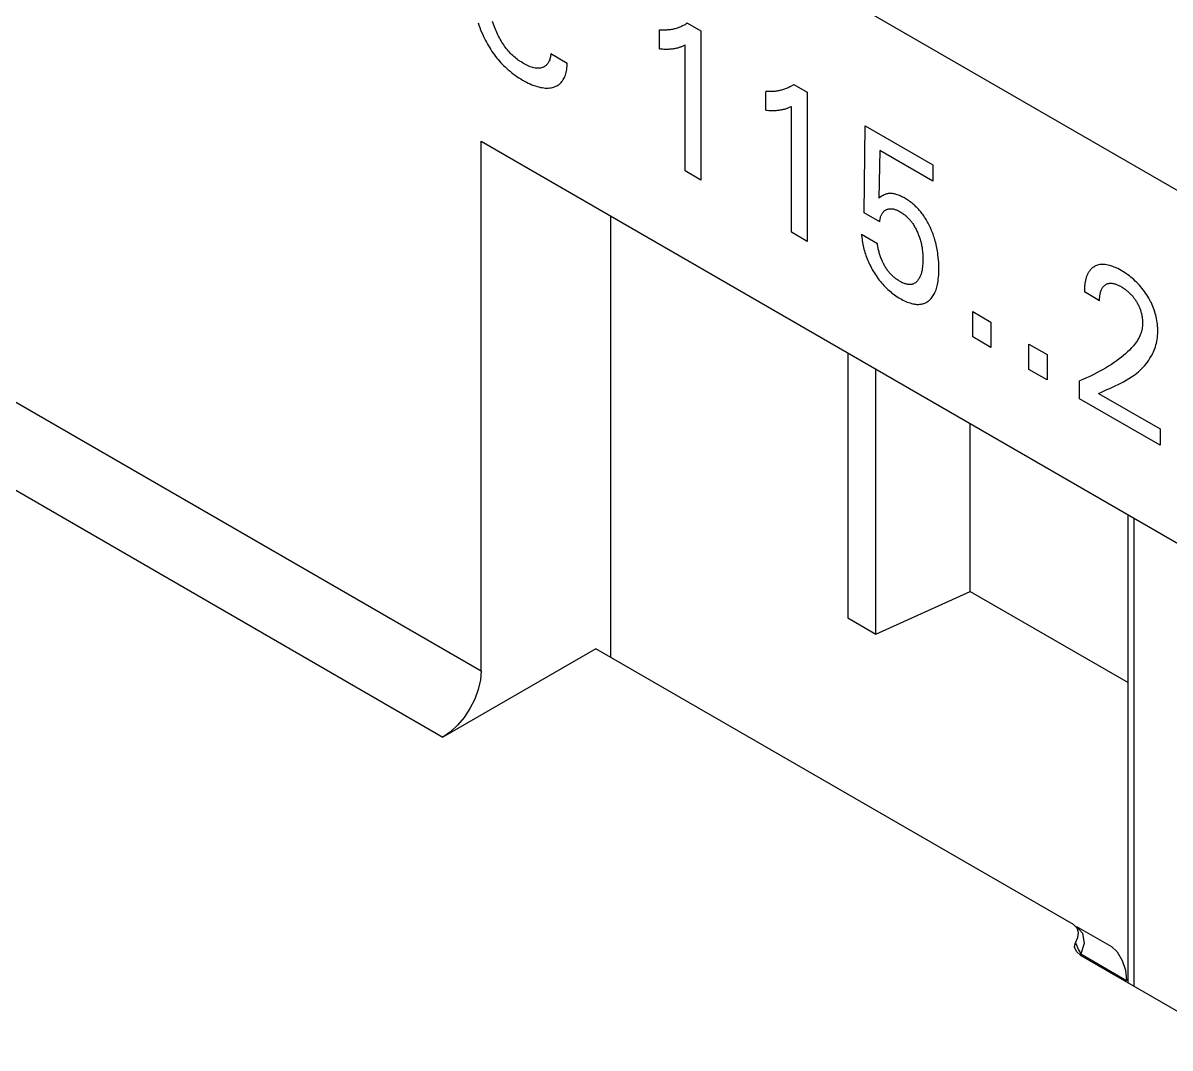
# Model space of a CAD drawing. Extents: x 0 to 420, y 0 to 297.
# Drawn here: x 172.03 to 182.65, y 185.63 to 195.12 of the extents above; entities that cross this region are included whole.
import ezdxf

# ---------------------------------------------------------------- set-up
doc = ezdxf.new("R2010")
doc.units = 0
doc.header["$LTSCALE"] = 23.1
doc.layers.add('40000_ISO', color=7, linetype='CONTINUOUS')

msp = doc.modelspace()

# ---------------------------------------------------------------- linework, layer by layer
at = {"layer": '40000_ISO', "color": 7, "linetype": 'CONTINUOUS'}
for p, q in [((195.191, 186.366), (171.502, 200.042)), ((176.247, 195.118), (176.255, 195.096)), ((176.255, 195.096), (176.263, 195.074)), ((176.263, 195.074), (176.271, 195.052)), ((176.271, 195.052), (176.28, 195.03)), ((176.388, 195.113), (176.382, 195.129)), ((176.394, 195.096), (176.388, 195.113)), ((176.4, 195.079), (176.394, 195.096)), ((176.405, 195.065), (176.4, 195.079)), ((176.411, 195.05), (176.405, 195.065)), ((176.417, 195.036), (176.411, 195.05)), ((176.424, 195.021), (176.417, 195.036)), ((177.926, 194.877), (177.926, 195.051)), ((177.936, 195.05), (177.926, 195.051)), ((177.946, 195.049), (177.936, 195.05)), ((177.955, 195.049), (177.946, 195.049)), ((177.965, 195.049), (177.955, 195.049)), ((177.974, 195.049), (177.965, 195.049)), ((177.983, 195.049), (177.974, 195.049)), ((177.993, 195.05), (177.983, 195.049)), ((178.002, 195.051), (177.993, 195.05)), ((178.011, 195.052), (178.002, 195.051)), ((178.02, 195.053), (178.011, 195.052)), ((178.029, 195.054), (178.02, 195.053)), ((178.038, 195.055), (178.029, 195.054)), ((178.047, 195.057), (178.038, 195.055)), ((178.055, 195.059), (178.047, 195.057)), ((178.064, 195.061), (178.055, 195.059)), ((178.073, 195.063), (178.064, 195.061)), ((178.081, 195.066), (178.073, 195.063)), ((178.09, 195.068), (178.081, 195.066)), ((178.098, 195.071), (178.09, 195.068)), ((178.106, 195.074), (178.098, 195.071)), ((178.115, 195.077), (178.106, 195.074)), ((178.123, 195.081), (178.115, 195.077)), ((178.131, 195.084), (178.123, 195.081)), ((178.139, 195.088), (178.131, 195.084)), ((178.147, 195.092), (178.139, 195.088)), ((178.155, 195.096), (178.147, 195.092)), ((178.163, 195.1), (178.155, 195.096)), ((178.17, 195.105), (178.163, 195.1)), ((178.178, 195.11), (178.17, 195.105)), ((178.186, 195.114), (178.178, 195.11)), ((178.186, 195.114), (178.308, 195.044)), ((178.308, 195.044), (178.308, 193.663)), ((176.28, 195.03), (176.29, 195.008)), ((176.29, 195.008), (176.298, 194.99)), ((176.298, 194.99), (176.307, 194.972)), ((176.307, 194.972), (176.316, 194.955)), ((176.316, 194.955), (176.325, 194.937)), ((176.325, 194.937), (176.335, 194.92)), ((176.43, 195.007), (176.424, 195.021)), ((176.437, 194.993), (176.43, 195.007)), ((176.445, 194.979), (176.437, 194.993)), ((176.452, 194.965), (176.445, 194.979)), ((176.46, 194.951), (176.452, 194.965)), ((176.468, 194.938), (176.46, 194.951)), ((176.476, 194.925), (176.468, 194.938)), ((176.485, 194.913), (176.476, 194.925)), ((176.335, 194.92), (176.344, 194.903)), ((176.344, 194.903), (176.355, 194.886)), ((176.355, 194.886), (176.365, 194.869)), ((176.365, 194.869), (176.376, 194.853)), ((176.376, 194.853), (176.387, 194.837)), ((176.387, 194.837), (176.398, 194.821)), ((176.398, 194.821), (176.41, 194.806)), ((176.493, 194.901), (176.485, 194.913)), ((176.502, 194.889), (176.493, 194.901)), ((176.511, 194.878), (176.502, 194.889)), ((176.52, 194.867), (176.511, 194.878)), ((176.529, 194.856), (176.52, 194.867)), ((176.538, 194.845), (176.529, 194.856)), ((176.548, 194.835), (176.538, 194.845)), ((176.558, 194.825), (176.548, 194.835)), ((176.569, 194.815), (176.558, 194.825)), ((176.92, 194.822), (176.919, 194.812)), ((176.921, 194.832), (176.92, 194.822)), ((176.921, 194.832), (177.073, 194.744)), ((177.926, 194.877), (177.94, 194.877)), ((177.94, 194.877), (177.953, 194.876)), ((177.953, 194.876), (177.966, 194.875)), ((177.966, 194.875), (177.98, 194.875)), ((177.98, 194.875), (177.993, 194.875)), ((177.993, 194.875), (178.003, 194.875)), ((178.003, 194.875), (178.012, 194.875)), ((178.012, 194.875), (178.022, 194.876)), ((178.022, 194.876), (178.031, 194.876)), ((178.031, 194.876), (178.041, 194.877)), ((178.041, 194.877), (178.05, 194.878)), ((178.05, 194.878), (178.058, 194.879)), ((178.058, 194.879), (178.066, 194.881)), ((178.066, 194.881), (178.074, 194.882)), ((178.074, 194.882), (178.082, 194.884)), ((178.082, 194.884), (178.09, 194.885)), ((178.09, 194.885), (178.098, 194.887)), ((178.098, 194.887), (178.105, 194.889)), ((178.105, 194.889), (178.112, 194.892)), ((178.112, 194.892), (178.118, 194.894)), ((178.118, 194.894), (178.126, 194.896)), ((178.126, 194.896), (178.133, 194.899)), ((178.133, 194.899), (178.14, 194.902)), ((178.14, 194.902), (178.152, 194.907)), ((178.152, 194.907), (178.163, 194.913)), ((178.163, 193.747), (178.163, 194.913)), ((176.41, 194.806), (176.422, 194.791)), ((176.422, 194.791), (176.434, 194.777)), ((176.434, 194.777), (176.446, 194.762)), ((176.446, 194.762), (176.459, 194.748)), ((176.459, 194.748), (176.471, 194.735)), ((176.471, 194.735), (176.484, 194.722)), ((176.484, 194.722), (176.497, 194.709)), ((176.579, 194.805), (176.569, 194.815)), ((176.59, 194.796), (176.579, 194.805)), ((176.601, 194.787), (176.59, 194.796)), ((176.612, 194.778), (176.601, 194.787)), ((176.623, 194.77), (176.612, 194.778)), ((176.634, 194.762), (176.623, 194.77)), ((176.646, 194.755), (176.634, 194.762)), ((176.657, 194.748), (176.646, 194.755)), ((176.668, 194.741), (176.657, 194.748)), ((176.681, 194.734), (176.668, 194.741)), ((176.693, 194.728), (176.681, 194.734)), ((176.706, 194.722), (176.693, 194.728)), ((176.718, 194.716), (176.706, 194.722)), ((176.73, 194.711), (176.718, 194.716)), ((176.866, 194.715), (176.86, 194.711)), ((176.872, 194.719), (176.866, 194.715)), ((176.877, 194.723), (176.872, 194.719)), ((176.882, 194.728), (176.877, 194.723)), ((176.887, 194.734), (176.882, 194.728)), ((176.892, 194.74), (176.887, 194.734)), ((176.896, 194.746), (176.892, 194.74)), ((176.9, 194.753), (176.896, 194.746)), ((176.903, 194.76), (176.9, 194.753)), ((176.906, 194.767), (176.903, 194.76)), ((176.91, 194.776), (176.906, 194.767)), ((176.912, 194.784), (176.91, 194.776)), ((176.915, 194.793), (176.912, 194.784)), ((176.917, 194.803), (176.915, 194.793)), ((176.919, 194.812), (176.917, 194.803)), ((177.07, 194.7), (177.072, 194.715)), ((177.072, 194.715), (177.073, 194.729)), ((177.073, 194.729), (177.073, 194.744)), ((176.497, 194.709), (176.51, 194.697)), ((176.51, 194.697), (176.526, 194.682)), ((176.526, 194.682), (176.543, 194.669)), ((176.543, 194.669), (176.559, 194.655)), ((176.559, 194.655), (176.576, 194.643)), ((176.576, 194.643), (176.593, 194.631)), ((176.593, 194.631), (176.609, 194.619)), ((176.609, 194.619), (176.626, 194.608)), ((176.626, 194.608), (176.643, 194.598)), ((176.742, 194.707), (176.73, 194.711)), ((176.753, 194.704), (176.742, 194.707)), ((176.764, 194.701), (176.753, 194.704)), ((176.775, 194.699), (176.764, 194.701)), ((176.786, 194.698), (176.775, 194.699)), ((176.794, 194.697), (176.786, 194.698)), ((176.802, 194.697), (176.794, 194.697)), ((176.81, 194.697), (176.802, 194.697)), ((176.818, 194.698), (176.81, 194.697)), ((176.826, 194.699), (176.818, 194.698)), ((176.834, 194.701), (176.826, 194.699)), ((176.841, 194.703), (176.834, 194.701)), ((176.847, 194.705), (176.841, 194.703)), ((176.854, 194.708), (176.847, 194.705)), ((176.86, 194.711), (176.854, 194.708)), ((177.042, 194.601), (177.047, 194.611)), ((177.047, 194.611), (177.051, 194.622)), ((177.051, 194.622), (177.056, 194.633)), ((177.056, 194.633), (177.06, 194.646)), ((177.06, 194.646), (177.063, 194.659)), ((177.063, 194.659), (177.066, 194.672)), ((177.066, 194.672), (177.069, 194.686)), ((177.069, 194.686), (177.07, 194.7)), ((176.643, 194.598), (176.66, 194.588)), ((176.66, 194.588), (176.677, 194.578)), ((176.677, 194.578), (176.694, 194.569)), ((176.694, 194.569), (176.712, 194.56)), ((176.712, 194.56), (176.729, 194.552)), ((176.729, 194.552), (176.746, 194.545)), ((176.746, 194.545), (176.763, 194.538)), ((176.763, 194.538), (176.779, 194.533)), ((176.779, 194.533), (176.794, 194.528)), ((176.794, 194.528), (176.81, 194.524)), ((176.81, 194.524), (176.825, 194.52)), ((176.825, 194.52), (176.84, 194.518)), ((176.84, 194.518), (176.855, 194.516)), ((176.855, 194.516), (176.869, 194.514)), ((176.869, 194.514), (176.883, 194.514)), ((176.883, 194.514), (176.897, 194.514)), ((176.897, 194.514), (176.91, 194.515)), ((176.91, 194.515), (176.923, 194.517)), ((176.923, 194.517), (176.936, 194.52)), ((176.936, 194.52), (176.946, 194.523)), ((176.946, 194.523), (176.956, 194.526)), ((176.956, 194.526), (176.966, 194.53)), ((176.966, 194.53), (176.976, 194.534)), ((176.976, 194.534), (176.985, 194.539)), ((176.985, 194.539), (176.994, 194.545)), ((176.994, 194.545), (177.002, 194.551)), ((177.002, 194.551), (177.01, 194.558)), ((177.01, 194.558), (177.017, 194.566)), ((177.017, 194.566), (177.024, 194.574)), ((177.024, 194.574), (177.03, 194.582)), ((177.03, 194.582), (177.036, 194.592)), ((177.036, 194.592), (177.042, 194.601)), ((179.083, 194.503), (179.074, 194.5)), ((179.091, 194.506), (179.083, 194.503)), ((179.099, 194.509), (179.091, 194.506)), ((179.107, 194.512), (179.099, 194.509)), ((179.116, 194.516), (179.107, 194.512)), ((179.124, 194.52), (179.116, 194.516)), ((179.132, 194.524), (179.124, 194.52)), ((179.14, 194.528), (179.132, 194.524)), ((179.147, 194.532), (179.14, 194.528)), ((179.155, 194.537), (179.147, 194.532)), ((179.163, 194.541), (179.155, 194.537)), ((179.17, 194.546), (179.163, 194.541)), ((179.17, 194.546), (179.293, 194.475)), ((178.911, 194.309), (178.911, 194.482)), ((178.921, 194.482), (178.911, 194.482)), ((178.93, 194.481), (178.921, 194.482)), ((178.94, 194.481), (178.93, 194.481)), ((178.949, 194.481), (178.94, 194.481)), ((178.959, 194.481), (178.949, 194.481)), ((178.968, 194.481), (178.959, 194.481)), ((178.977, 194.482), (178.968, 194.481)), ((178.986, 194.482), (178.977, 194.482)), ((178.995, 194.483), (178.986, 194.482)), ((179.004, 194.484), (178.995, 194.483)), ((179.013, 194.486), (179.004, 194.484)), ((179.022, 194.487), (179.013, 194.486)), ((179.031, 194.489), (179.022, 194.487)), ((179.04, 194.491), (179.031, 194.489)), ((179.049, 194.493), (179.04, 194.491)), ((179.057, 194.495), (179.049, 194.493)), ((179.066, 194.497), (179.057, 194.495)), ((179.074, 194.5), (179.066, 194.497)), ((179.293, 194.475), (179.293, 193.095)), ((178.911, 194.309), (178.924, 194.308)), ((178.924, 194.308), (178.938, 194.307)), ((178.938, 194.307), (178.951, 194.307)), ((178.951, 194.307), (178.964, 194.307)), ((178.964, 194.307), (178.977, 194.306)), ((178.977, 194.306), (178.987, 194.307)), ((178.987, 194.307), (178.997, 194.307)), ((178.997, 194.307), (179.006, 194.307)), ((179.006, 194.307), (179.016, 194.308)), ((179.016, 194.308), (179.025, 194.309)), ((179.025, 194.309), (179.035, 194.31)), ((179.035, 194.31), (179.043, 194.311)), ((179.043, 194.311), (179.051, 194.312)), ((179.051, 194.312), (179.059, 194.314)), ((179.059, 194.314), (179.067, 194.315)), ((179.067, 194.315), (179.075, 194.317)), ((179.075, 194.317), (179.083, 194.319)), ((179.083, 194.319), (179.089, 194.321)), ((179.089, 194.321), (179.096, 194.323)), ((179.096, 194.323), (179.103, 194.325)), ((179.103, 194.325), (179.11, 194.328)), ((179.11, 194.328), (179.117, 194.331)), ((179.117, 194.331), (179.125, 194.334)), ((179.125, 194.334), (179.136, 194.339)), ((179.136, 194.339), (179.148, 194.344)), ((179.148, 193.179), (179.148, 194.344)), ((179.82, 193.359), (179.829, 194.165)), ((179.829, 194.165), (180.456, 193.804)), ((176.275, 189.122), (176.275, 194.021)), ((176.275, 194.021), (186.352, 188.203)), ((179.965, 193.936), (179.957, 193.494)), ((180.456, 193.652), (179.965, 193.936)), ((180.456, 193.804), (180.456, 193.652)), ((178.308, 193.663), (178.163, 193.747)), ((179.967, 193.502), (179.957, 193.494)), ((179.977, 193.509), (179.967, 193.502)), ((179.987, 193.515), (179.977, 193.509)), ((179.997, 193.521), (179.987, 193.515)), ((180.005, 193.526), (179.997, 193.521)), ((180.014, 193.529), (180.005, 193.526)), ((180.021, 193.532), (180.014, 193.529)), ((180.028, 193.534), (180.021, 193.532)), ((180.036, 193.536), (180.028, 193.534)), ((180.043, 193.537), (180.036, 193.536)), ((180.051, 193.538), (180.043, 193.537)), ((180.059, 193.538), (180.051, 193.538)), ((180.067, 193.538), (180.059, 193.538)), ((180.075, 193.538), (180.067, 193.538)), ((180.083, 193.537), (180.075, 193.538)), ((180.092, 193.535), (180.083, 193.537)), ((180.101, 193.534), (180.092, 193.535)), ((180.11, 193.532), (180.101, 193.534)), ((180.118, 193.529), (180.11, 193.532)), ((180.127, 193.526), (180.118, 193.529)), ((180.137, 193.523), (180.127, 193.526)), ((180.147, 193.519), (180.137, 193.523)), ((180.157, 193.514), (180.147, 193.519)), ((180.167, 193.51), (180.157, 193.514)), ((180.177, 193.505), (180.167, 193.51)), ((180.187, 193.5), (180.177, 193.505)), ((180.197, 193.494), (180.187, 193.5)), ((180.206, 193.488), (180.197, 193.494)), ((180.216, 193.482), (180.206, 193.488)), ((180.226, 193.476), (180.216, 193.482)), ((180.236, 193.469), (180.226, 193.476)), ((180.245, 193.462), (180.236, 193.469)), ((180.255, 193.455), (180.245, 193.462)), ((180.264, 193.448), (180.255, 193.455)), ((180.274, 193.44), (180.264, 193.448)), ((180.283, 193.432), (180.274, 193.44)), ((179.965, 193.275), (179.82, 193.359)), ((179.975, 193.328), (179.978, 193.334)), ((179.978, 193.334), (179.98, 193.34)), ((179.98, 193.34), (179.983, 193.346)), ((179.983, 193.346), (179.986, 193.351)), ((179.986, 193.351), (179.989, 193.356)), ((179.989, 193.356), (179.992, 193.361)), ((179.992, 193.361), (179.996, 193.366)), ((179.996, 193.366), (180, 193.37)), ((180, 193.37), (180.004, 193.374)), ((180.004, 193.374), (180.008, 193.378)), ((180.008, 193.378), (180.013, 193.381)), ((180.013, 193.381), (180.017, 193.384)), ((180.017, 193.384), (180.022, 193.387)), ((180.022, 193.387), (180.027, 193.389)), ((180.027, 193.389), (180.032, 193.391)), ((180.032, 193.391), (180.037, 193.393)), ((180.037, 193.393), (180.042, 193.394)), ((180.042, 193.394), (180.048, 193.396)), ((180.048, 193.396), (180.053, 193.396)), ((180.053, 193.396), (180.058, 193.397)), ((180.058, 193.397), (180.064, 193.397)), ((180.064, 193.397), (180.07, 193.397)), ((180.07, 193.397), (180.076, 193.397)), ((180.076, 193.397), (180.082, 193.396)), ((180.082, 193.396), (180.088, 193.395)), ((180.088, 193.395), (180.094, 193.394)), ((180.094, 193.394), (180.1, 193.392)), ((180.1, 193.392), (180.106, 193.391)), ((180.106, 193.391), (180.113, 193.388)), ((180.113, 193.388), (180.12, 193.386)), ((180.12, 193.386), (180.126, 193.383)), ((180.126, 193.383), (180.133, 193.38)), ((180.133, 193.38), (180.14, 193.377)), ((180.14, 193.377), (180.147, 193.373)), ((180.147, 193.373), (180.154, 193.369)), ((180.154, 193.369), (180.161, 193.365)), ((180.161, 193.365), (180.168, 193.36)), ((180.168, 193.36), (180.175, 193.356)), ((180.175, 193.356), (180.182, 193.351)), ((180.182, 193.351), (180.19, 193.345)), ((180.19, 193.345), (180.197, 193.34)), ((180.197, 193.34), (180.204, 193.334)), ((180.204, 193.334), (180.211, 193.328)), ((180.293, 193.423), (180.283, 193.432)), ((180.3, 193.416), (180.293, 193.423)), ((180.308, 193.408), (180.3, 193.416)), ((180.316, 193.4), (180.308, 193.408)), ((180.323, 193.392), (180.316, 193.4)), ((180.331, 193.384), (180.323, 193.392)), ((180.338, 193.375), (180.331, 193.384)), ((180.345, 193.367), (180.338, 193.375)), ((180.352, 193.358), (180.345, 193.367)), ((180.359, 193.349), (180.352, 193.358)), ((180.366, 193.34), (180.359, 193.349)), ((180.373, 193.33), (180.366, 193.34)), ((177.477, 189.244), (177.477, 193.327)), ((179.965, 193.275), (179.966, 193.283)), ((179.966, 193.283), (179.967, 193.291)), ((179.967, 193.291), (179.968, 193.299)), ((179.968, 193.299), (179.97, 193.307)), ((179.97, 193.307), (179.971, 193.314)), ((179.971, 193.314), (179.973, 193.321)), ((179.973, 193.321), (179.975, 193.328)), ((180.211, 193.328), (180.217, 193.322)), ((180.217, 193.322), (180.223, 193.316)), ((180.223, 193.316), (180.229, 193.31)), ((180.229, 193.31), (180.234, 193.305)), ((180.234, 193.305), (180.24, 193.298)), ((180.24, 193.298), (180.245, 193.292)), ((180.245, 193.292), (180.251, 193.286)), ((180.251, 193.286), (180.256, 193.279)), ((180.256, 193.279), (180.261, 193.273)), ((180.261, 193.273), (180.266, 193.266)), ((180.266, 193.266), (180.271, 193.259)), ((180.271, 193.259), (180.276, 193.251)), ((180.276, 193.251), (180.281, 193.242)), ((180.281, 193.242), (180.286, 193.234)), ((180.286, 193.234), (180.291, 193.225)), ((180.38, 193.319), (180.373, 193.33)), ((180.387, 193.308), (180.38, 193.319)), ((180.394, 193.297), (180.387, 193.308)), ((180.401, 193.286), (180.394, 193.297)), ((180.407, 193.274), (180.401, 193.286)), ((180.414, 193.263), (180.407, 193.274)), ((180.42, 193.251), (180.414, 193.263)), ((180.426, 193.239), (180.42, 193.251)), ((180.431, 193.228), (180.426, 193.239)), ((180.437, 193.216), (180.431, 193.228)), ((179.293, 193.095), (179.148, 193.179)), ((179.796, 193.162), (179.797, 193.147)), ((179.796, 193.162), (179.944, 193.076)), ((179.797, 193.147), (179.799, 193.132)), ((179.799, 193.132), (179.801, 193.116)), ((180.291, 193.225), (180.296, 193.216)), ((180.296, 193.216), (180.301, 193.208)), ((180.301, 193.208), (180.305, 193.199)), ((180.305, 193.199), (180.309, 193.19)), ((180.309, 193.19), (180.313, 193.181)), ((180.313, 193.181), (180.317, 193.171)), ((180.317, 193.171), (180.322, 193.161)), ((180.322, 193.161), (180.325, 193.151)), ((180.325, 193.151), (180.329, 193.141)), ((180.329, 193.141), (180.333, 193.131)), ((180.333, 193.131), (180.336, 193.121)), ((180.336, 193.121), (180.339, 193.111)), ((180.442, 193.203), (180.437, 193.216)), ((180.448, 193.19), (180.442, 193.203)), ((180.453, 193.177), (180.448, 193.19)), ((180.458, 193.163), (180.453, 193.177)), ((180.463, 193.15), (180.458, 193.163)), ((180.467, 193.137), (180.463, 193.15)), ((180.471, 193.124), (180.467, 193.137)), ((180.475, 193.111), (180.471, 193.124)), ((179.801, 193.116), (179.803, 193.101)), ((179.803, 193.101), (179.805, 193.085)), ((179.805, 193.085), (179.808, 193.069)), ((179.808, 193.069), (179.812, 193.053)), ((179.812, 193.053), (179.815, 193.038)), ((179.815, 193.038), (179.819, 193.023)), ((179.819, 193.023), (179.823, 193.008)), ((179.944, 193.068), (179.944, 193.076)), ((179.945, 193.06), (179.944, 193.068)), ((179.947, 193.052), (179.945, 193.06)), ((179.948, 193.043), (179.947, 193.052)), ((179.95, 193.034), (179.948, 193.043)), ((179.951, 193.025), (179.95, 193.034)), ((179.953, 193.017), (179.951, 193.025)), ((179.956, 193.008), (179.953, 193.017)), ((180.339, 193.111), (180.342, 193.101)), ((180.342, 193.101), (180.345, 193.09)), ((180.345, 193.09), (180.347, 193.08)), ((180.347, 193.08), (180.35, 193.069)), ((180.35, 193.069), (180.352, 193.058)), ((180.352, 193.058), (180.354, 193.048)), ((180.354, 193.048), (180.356, 193.037)), ((180.356, 193.037), (180.357, 193.027)), ((180.357, 193.027), (180.359, 193.017)), ((180.359, 193.017), (180.36, 193.004)), ((180.479, 193.098), (180.475, 193.111)), ((180.483, 193.082), (180.479, 193.098)), ((180.487, 193.066), (180.483, 193.082)), ((180.491, 193.051), (180.487, 193.066)), ((180.494, 193.035), (180.491, 193.051)), ((180.497, 193.019), (180.494, 193.035)), ((180.5, 193.004), (180.497, 193.019)), ((179.823, 193.008), (179.828, 192.993)), ((179.828, 192.993), (179.832, 192.978)), ((179.832, 192.978), (179.837, 192.964)), ((179.837, 192.964), (179.843, 192.949)), ((179.843, 192.949), (179.848, 192.934)), ((179.848, 192.934), (179.854, 192.919)), ((179.854, 192.919), (179.86, 192.905)), ((179.958, 192.999), (179.956, 193.008)), ((179.96, 192.989), (179.958, 192.999)), ((179.963, 192.98), (179.96, 192.989)), ((179.966, 192.971), (179.963, 192.98)), ((179.969, 192.962), (179.966, 192.971)), ((179.972, 192.953), (179.969, 192.962)), ((179.976, 192.943), (179.972, 192.953)), ((179.98, 192.934), (179.976, 192.943)), ((179.983, 192.925), (179.98, 192.934)), ((179.987, 192.917), (179.983, 192.925)), ((179.99, 192.909), (179.987, 192.917)), ((179.994, 192.901), (179.99, 192.909)), ((180.36, 193.004), (180.362, 192.991)), ((180.362, 192.991), (180.363, 192.978)), ((180.363, 192.978), (180.364, 192.965)), ((180.364, 192.965), (180.364, 192.953)), ((180.364, 192.953), (180.364, 192.94)), ((180.364, 192.94), (180.365, 192.928)), ((180.365, 192.928), (180.364, 192.914)), ((180.364, 192.914), (180.364, 192.9)), ((180.502, 192.988), (180.5, 193.004)), ((180.504, 192.973), (180.502, 192.988)), ((180.507, 192.946), (180.504, 192.973)), ((180.509, 192.924), (180.507, 192.946)), ((180.511, 192.903), (180.509, 192.924)), ((179.86, 192.905), (179.867, 192.891)), ((179.867, 192.891), (179.874, 192.877)), ((179.874, 192.877), (179.881, 192.862)), ((179.881, 192.862), (179.888, 192.848)), ((179.888, 192.848), (179.896, 192.835)), ((179.896, 192.835), (179.904, 192.821)), ((179.904, 192.821), (179.912, 192.807)), ((179.912, 192.807), (179.921, 192.793)), ((179.998, 192.893), (179.994, 192.901)), ((180.002, 192.886), (179.998, 192.893)), ((180.006, 192.878), (180.002, 192.886)), ((180.01, 192.87), (180.006, 192.878)), ((180.015, 192.863), (180.01, 192.87)), ((180.019, 192.856), (180.015, 192.863)), ((180.024, 192.848), (180.019, 192.856)), ((180.028, 192.841), (180.024, 192.848)), ((180.033, 192.834), (180.028, 192.841)), ((180.038, 192.827), (180.033, 192.834)), ((180.043, 192.82), (180.038, 192.827)), ((180.048, 192.814), (180.043, 192.82)), ((180.053, 192.807), (180.048, 192.814)), ((180.059, 192.801), (180.053, 192.807)), ((180.35, 192.802), (180.348, 192.794)), ((180.352, 192.81), (180.35, 192.802)), ((180.354, 192.819), (180.352, 192.81)), ((180.356, 192.827), (180.354, 192.819)), ((180.358, 192.836), (180.356, 192.827)), ((180.359, 192.845), (180.358, 192.836)), ((180.361, 192.861), (180.359, 192.845)), ((180.362, 192.874), (180.361, 192.861)), ((180.363, 192.887), (180.362, 192.874)), ((180.364, 192.9), (180.363, 192.887)), ((180.512, 192.882), (180.511, 192.903)), ((180.512, 192.861), (180.512, 192.882)), ((180.513, 192.84), (180.512, 192.861)), ((180.512, 192.821), (180.513, 192.84)), ((180.512, 192.802), (180.512, 192.821)), ((181.894, 192.803), (181.892, 192.798)), ((181.897, 192.808), (181.894, 192.803)), ((181.9, 192.812), (181.897, 192.808)), ((181.903, 192.817), (181.9, 192.812)), ((181.906, 192.821), (181.903, 192.817)), ((181.909, 192.825), (181.906, 192.821)), ((181.912, 192.829), (181.909, 192.825)), ((181.915, 192.833), (181.912, 192.829)), ((181.918, 192.836), (181.915, 192.833)), ((181.922, 192.84), (181.918, 192.836)), ((181.925, 192.843), (181.922, 192.84)), ((181.929, 192.846), (181.925, 192.843)), ((181.933, 192.849), (181.929, 192.846)), ((181.937, 192.852), (181.933, 192.849)), ((181.941, 192.855), (181.937, 192.852)), ((181.945, 192.858), (181.941, 192.855)), ((181.949, 192.86), (181.945, 192.858)), ((181.953, 192.863), (181.949, 192.86)), ((181.957, 192.865), (181.953, 192.863)), ((181.963, 192.868), (181.957, 192.865)), ((181.97, 192.871), (181.963, 192.868)), ((181.98, 192.874), (181.97, 192.871)), ((181.991, 192.877), (181.98, 192.874)), ((182.002, 192.88), (181.991, 192.877)), ((182.013, 192.881), (182.002, 192.88)), ((182.025, 192.882), (182.013, 192.881)), ((182.038, 192.882), (182.025, 192.882)), ((182.051, 192.881), (182.038, 192.882)), ((182.064, 192.879), (182.051, 192.881)), ((182.078, 192.876), (182.064, 192.879)), ((182.091, 192.873), (182.078, 192.876)), ((182.105, 192.869), (182.091, 192.873)), ((182.121, 192.863), (182.105, 192.869)), ((182.136, 192.857), (182.121, 192.863)), ((182.152, 192.85), (182.136, 192.857)), ((182.167, 192.843), (182.152, 192.85)), ((182.183, 192.835), (182.167, 192.843)), ((182.199, 192.826), (182.183, 192.835)), ((182.214, 192.817), (182.199, 192.826)), ((182.229, 192.807), (182.214, 192.817)), ((182.244, 192.797), (182.229, 192.807)), ((179.921, 192.793), (179.931, 192.778)), ((179.931, 192.778), (179.941, 192.764)), ((179.941, 192.764), (179.951, 192.75)), ((179.951, 192.75), (179.961, 192.737)), ((179.961, 192.737), (179.971, 192.724)), ((179.971, 192.724), (179.982, 192.711)), ((179.982, 192.711), (179.993, 192.698)), ((179.993, 192.698), (180.004, 192.686)), ((180.065, 192.794), (180.059, 192.801)), ((180.071, 192.788), (180.065, 192.794)), ((180.077, 192.782), (180.071, 192.788)), ((180.083, 192.776), (180.077, 192.782)), ((180.089, 192.77), (180.083, 192.776)), ((180.095, 192.765), (180.089, 192.77)), ((180.102, 192.76), (180.095, 192.765)), ((180.108, 192.754), (180.102, 192.76)), ((180.115, 192.75), (180.108, 192.754)), ((180.121, 192.745), (180.115, 192.75)), ((180.128, 192.74), (180.121, 192.745)), ((180.134, 192.736), (180.128, 192.74)), ((180.141, 192.732), (180.134, 192.736)), ((180.147, 192.728), (180.141, 192.732)), ((180.154, 192.724), (180.147, 192.728)), ((180.16, 192.72), (180.154, 192.724)), ((180.167, 192.717), (180.16, 192.72)), ((180.173, 192.713), (180.167, 192.717)), ((180.18, 192.71), (180.173, 192.713)), ((180.186, 192.708), (180.18, 192.71)), ((180.193, 192.705), (180.186, 192.708)), ((180.199, 192.703), (180.193, 192.705)), ((180.205, 192.701), (180.199, 192.703)), ((180.212, 192.699), (180.205, 192.701)), ((180.218, 192.698), (180.212, 192.699)), ((180.224, 192.697), (180.218, 192.698)), ((180.229, 192.696), (180.224, 192.697)), ((180.235, 192.696), (180.229, 192.696)), ((180.251, 192.696), (180.246, 192.696)), ((180.256, 192.697), (180.251, 192.696)), ((180.262, 192.697), (180.256, 192.697)), ((180.266, 192.699), (180.262, 192.697)), ((180.271, 192.7), (180.266, 192.699)), ((180.276, 192.702), (180.271, 192.7)), ((180.281, 192.704), (180.276, 192.702)), ((180.286, 192.707), (180.281, 192.704)), ((180.29, 192.709), (180.286, 192.707)), ((180.295, 192.712), (180.29, 192.709)), ((180.299, 192.716), (180.295, 192.712)), ((180.303, 192.719), (180.299, 192.716)), ((180.307, 192.723), (180.303, 192.719)), ((180.31, 192.727), (180.307, 192.723)), ((180.314, 192.731), (180.31, 192.727)), ((180.318, 192.736), (180.314, 192.731)), ((180.322, 192.741), (180.318, 192.736)), ((180.326, 192.747), (180.322, 192.741)), ((180.33, 192.753), (180.326, 192.747)), ((180.333, 192.759), (180.33, 192.753)), ((180.336, 192.766), (180.333, 192.759)), ((180.339, 192.772), (180.336, 192.766)), ((180.342, 192.779), (180.339, 192.772)), ((180.345, 192.786), (180.342, 192.779)), ((180.348, 192.794), (180.345, 192.786)), ((180.497, 192.684), (180.5, 192.697)), ((180.5, 192.697), (180.502, 192.711)), ((180.502, 192.711), (180.505, 192.728)), ((180.505, 192.728), (180.507, 192.746)), ((180.507, 192.746), (180.509, 192.764)), ((180.509, 192.764), (180.511, 192.783)), ((180.511, 192.783), (180.512, 192.802)), ((181.863, 192.699), (181.862, 192.692)), ((181.864, 192.707), (181.863, 192.699)), ((181.865, 192.715), (181.864, 192.707)), ((181.867, 192.722), (181.865, 192.715)), ((181.868, 192.73), (181.867, 192.722)), ((181.87, 192.737), (181.868, 192.73)), ((181.871, 192.743), (181.87, 192.737)), ((181.873, 192.749), (181.871, 192.743)), ((181.875, 192.755), (181.873, 192.749)), ((181.876, 192.761), (181.875, 192.755)), ((181.878, 192.766), (181.876, 192.761)), ((181.88, 192.772), (181.878, 192.766)), ((181.882, 192.777), (181.88, 192.772)), ((181.884, 192.783), (181.882, 192.777)), ((181.887, 192.788), (181.884, 192.783)), ((181.889, 192.793), (181.887, 192.788)), ((181.892, 192.798), (181.889, 192.793)), ((182.054, 192.694), (182.058, 192.696)), ((182.058, 192.696), (182.062, 192.699)), ((182.062, 192.699), (182.067, 192.701)), ((182.067, 192.701), (182.071, 192.702)), ((182.071, 192.702), (182.075, 192.704)), ((182.075, 192.704), (182.08, 192.705)), ((182.08, 192.705), (182.085, 192.706)), ((182.085, 192.706), (182.09, 192.707)), ((182.09, 192.707), (182.095, 192.707)), ((182.095, 192.707), (182.1, 192.708)), ((182.1, 192.708), (182.105, 192.708)), ((182.105, 192.708), (182.11, 192.707)), ((182.11, 192.707), (182.115, 192.707)), ((182.115, 192.707), (182.121, 192.706)), ((182.121, 192.706), (182.126, 192.705)), ((182.126, 192.705), (182.132, 192.704)), ((182.132, 192.704), (182.137, 192.703)), ((182.137, 192.703), (182.143, 192.701)), ((182.143, 192.701), (182.15, 192.699)), ((182.15, 192.699), (182.157, 192.697)), ((182.157, 192.697), (182.163, 192.694)), ((182.26, 192.787), (182.244, 192.797)), ((182.275, 192.775), (182.26, 192.787)), ((182.29, 192.764), (182.275, 192.775)), ((182.303, 192.752), (182.29, 192.764)), ((182.317, 192.741), (182.303, 192.752)), ((182.33, 192.728), (182.317, 192.741)), ((182.343, 192.716), (182.33, 192.728)), ((182.356, 192.702), (182.343, 192.716)), ((182.369, 192.689), (182.356, 192.702)), ((180.004, 192.686), (180.016, 192.674)), ((180.016, 192.674), (180.027, 192.662)), ((180.027, 192.662), (180.039, 192.651)), ((180.039, 192.651), (180.051, 192.641)), ((180.051, 192.641), (180.063, 192.63)), ((180.063, 192.63), (180.075, 192.62)), ((180.075, 192.62), (180.088, 192.61)), ((180.088, 192.61), (180.101, 192.6)), ((180.101, 192.6), (180.114, 192.591)), ((180.114, 192.591), (180.127, 192.582)), ((180.24, 192.695), (180.235, 192.696)), ((180.246, 192.696), (180.24, 192.695)), ((180.454, 192.584), (180.46, 192.593)), ((180.46, 192.593), (180.466, 192.603)), ((180.466, 192.603), (180.471, 192.612)), ((180.471, 192.612), (180.476, 192.623)), ((180.476, 192.623), (180.481, 192.635)), ((180.481, 192.635), (180.486, 192.647)), ((180.486, 192.647), (180.49, 192.659)), ((180.49, 192.659), (180.493, 192.671)), ((180.493, 192.671), (180.497, 192.684)), ((181.86, 192.66), (181.859, 192.651)), ((181.859, 192.651), (181.859, 192.643)), ((181.859, 192.643), (181.859, 192.635)), ((181.859, 192.635), (181.859, 192.627)), ((181.999, 192.546), (181.859, 192.627)), ((181.861, 192.676), (181.86, 192.668)), ((181.86, 192.668), (181.86, 192.66)), ((181.862, 192.692), (181.861, 192.684)), ((181.861, 192.684), (181.861, 192.676)), ((182.002, 192.589), (182.003, 192.597)), ((182.003, 192.597), (182.004, 192.605)), ((182.004, 192.605), (182.005, 192.613)), ((182.005, 192.613), (182.007, 192.62)), ((182.007, 192.62), (182.009, 192.626)), ((182.009, 192.626), (182.011, 192.633)), ((182.011, 192.633), (182.013, 192.639)), ((182.013, 192.639), (182.015, 192.645)), ((182.015, 192.645), (182.018, 192.651)), ((182.018, 192.651), (182.021, 192.657)), ((182.021, 192.657), (182.024, 192.662)), ((182.024, 192.662), (182.026, 192.667)), ((182.026, 192.667), (182.029, 192.671)), ((182.029, 192.671), (182.032, 192.675)), ((182.032, 192.675), (182.036, 192.679)), ((182.036, 192.679), (182.039, 192.682)), ((182.039, 192.682), (182.043, 192.685)), ((182.043, 192.685), (182.046, 192.688)), ((182.046, 192.688), (182.05, 192.691)), ((182.05, 192.691), (182.054, 192.694)), ((182.163, 192.694), (182.17, 192.691)), ((182.17, 192.691), (182.178, 192.688)), ((182.178, 192.688), (182.185, 192.684)), ((182.185, 192.684), (182.192, 192.68)), ((182.192, 192.68), (182.199, 192.677)), ((182.199, 192.677), (182.206, 192.672)), ((182.206, 192.672), (182.212, 192.668)), ((182.212, 192.668), (182.219, 192.664)), ((182.219, 192.664), (182.226, 192.659)), ((182.226, 192.659), (182.233, 192.654)), ((182.233, 192.654), (182.24, 192.649)), ((182.24, 192.649), (182.246, 192.644)), ((182.246, 192.644), (182.253, 192.639)), ((182.253, 192.639), (182.259, 192.634)), ((182.259, 192.634), (182.265, 192.628)), ((182.265, 192.628), (182.271, 192.623)), ((182.271, 192.623), (182.277, 192.617)), ((182.277, 192.617), (182.283, 192.611)), ((182.283, 192.611), (182.289, 192.605)), ((182.289, 192.605), (182.295, 192.599)), ((182.295, 192.599), (182.3, 192.593)), ((182.3, 192.593), (182.306, 192.587)), ((182.381, 192.675), (182.369, 192.689)), ((182.392, 192.661), (182.381, 192.675)), ((182.404, 192.646), (182.392, 192.661)), ((182.415, 192.631), (182.404, 192.646)), ((182.425, 192.616), (182.415, 192.631)), ((182.436, 192.601), (182.425, 192.616)), ((182.445, 192.586), (182.436, 192.601)), ((180.127, 192.582), (180.141, 192.574)), ((180.141, 192.574), (180.154, 192.566)), ((180.154, 192.566), (180.167, 192.559)), ((180.167, 192.559), (180.18, 192.552)), ((180.18, 192.552), (180.193, 192.545)), ((180.193, 192.545), (180.206, 192.539)), ((180.206, 192.539), (180.219, 192.534)), ((180.219, 192.534), (180.232, 192.529)), ((180.232, 192.529), (180.245, 192.525)), ((180.245, 192.525), (180.258, 192.521)), ((180.258, 192.521), (180.269, 192.518)), ((180.269, 192.518), (180.279, 192.516)), ((180.279, 192.516), (180.289, 192.514)), ((180.289, 192.514), (180.299, 192.513)), ((180.299, 192.513), (180.309, 192.512)), ((180.309, 192.512), (180.319, 192.512)), ((180.319, 192.512), (180.328, 192.512)), ((180.328, 192.512), (180.337, 192.513)), ((180.337, 192.513), (180.347, 192.514)), ((180.347, 192.514), (180.356, 192.516)), ((180.356, 192.516), (180.364, 192.518)), ((180.364, 192.518), (180.373, 192.521)), ((180.373, 192.521), (180.381, 192.524)), ((180.381, 192.524), (180.389, 192.527)), ((180.389, 192.527), (180.397, 192.531)), ((180.397, 192.531), (180.405, 192.536)), ((180.405, 192.536), (180.412, 192.541)), ((180.412, 192.541), (180.419, 192.546)), ((180.419, 192.546), (180.427, 192.553)), ((180.427, 192.553), (180.434, 192.56)), ((180.434, 192.56), (180.441, 192.567)), ((180.441, 192.567), (180.448, 192.576)), ((180.448, 192.576), (180.454, 192.584)), ((181.999, 192.554), (182, 192.563)), ((181.999, 192.546), (181.999, 192.554)), ((182, 192.572), (182.001, 192.58)), ((182, 192.563), (182, 192.572)), ((182.001, 192.58), (182.002, 192.589)), ((182.306, 192.587), (182.311, 192.58)), ((182.311, 192.58), (182.316, 192.574)), ((182.316, 192.574), (182.321, 192.567)), ((182.321, 192.567), (182.326, 192.56)), ((182.326, 192.56), (182.331, 192.553)), ((182.331, 192.553), (182.335, 192.546)), ((182.335, 192.546), (182.34, 192.539)), ((182.34, 192.539), (182.344, 192.532)), ((182.344, 192.532), (182.348, 192.525)), ((182.348, 192.525), (182.352, 192.518)), ((182.352, 192.518), (182.356, 192.511)), ((182.356, 192.511), (182.359, 192.504)), ((182.359, 192.504), (182.363, 192.497)), ((182.363, 192.497), (182.366, 192.489)), ((182.366, 192.489), (182.369, 192.482)), ((182.454, 192.571), (182.445, 192.586)), ((182.463, 192.556), (182.454, 192.571)), ((182.471, 192.54), (182.463, 192.556)), ((182.479, 192.525), (182.471, 192.54)), ((182.486, 192.509), (182.479, 192.525)), ((182.493, 192.493), (182.486, 192.509)), ((182.499, 192.477), (182.493, 192.493)), ((180.825, 192.211), (180.825, 192.445)), ((180.825, 192.445), (180.992, 192.348)), ((182.369, 192.482), (182.372, 192.475)), ((182.372, 192.475), (182.375, 192.467)), ((182.375, 192.467), (182.378, 192.46)), ((182.378, 192.46), (182.38, 192.452)), ((182.38, 192.452), (182.382, 192.444)), ((182.382, 192.444), (182.385, 192.437)), ((182.385, 192.437), (182.387, 192.429)), ((182.387, 192.429), (182.388, 192.422)), ((182.388, 192.422), (182.39, 192.414)), ((182.39, 192.414), (182.392, 192.407)), ((182.392, 192.407), (182.393, 192.398)), ((182.393, 192.398), (182.394, 192.39)), ((182.394, 192.39), (182.395, 192.382)), ((182.395, 192.382), (182.396, 192.374)), ((182.505, 192.461), (182.499, 192.477)), ((182.51, 192.444), (182.505, 192.461)), ((182.515, 192.428), (182.51, 192.444)), ((182.52, 192.412), (182.515, 192.428)), ((182.523, 192.396), (182.52, 192.412)), ((182.527, 192.38), (182.523, 192.396)), ((182.53, 192.363), (182.527, 192.38)), ((180.992, 192.348), (180.992, 192.114)), ((182.39, 192.274), (182.387, 192.263)), ((182.393, 192.286), (182.39, 192.274)), ((182.395, 192.298), (182.393, 192.286)), ((182.396, 192.31), (182.395, 192.298)), ((182.396, 192.374), (182.397, 192.366)), ((182.397, 192.322), (182.396, 192.31)), ((182.397, 192.366), (182.398, 192.358)), ((182.398, 192.335), (182.397, 192.322)), ((182.398, 192.358), (182.398, 192.35)), ((182.398, 192.35), (182.398, 192.343)), ((182.398, 192.343), (182.398, 192.335)), ((182.533, 192.345), (182.53, 192.363)), ((182.535, 192.328), (182.533, 192.345)), ((182.537, 192.311), (182.535, 192.328)), ((182.538, 192.295), (182.537, 192.311)), ((182.538, 192.278), (182.538, 192.295)), ((182.538, 192.262), (182.538, 192.278)), ((180.992, 192.114), (180.825, 192.211)), ((182.341, 192.166), (182.332, 192.154)), ((182.349, 192.179), (182.341, 192.166)), ((182.357, 192.193), (182.349, 192.179)), ((182.365, 192.207), (182.357, 192.193)), ((182.372, 192.222), (182.365, 192.207)), ((182.376, 192.231), (182.372, 192.222)), ((182.38, 192.242), (182.376, 192.231)), ((182.384, 192.252), (182.38, 192.242)), ((182.387, 192.263), (182.384, 192.252)), ((182.525, 192.153), (182.529, 192.17)), ((182.529, 192.17), (182.532, 192.188)), ((182.532, 192.188), (182.535, 192.206)), ((182.535, 192.206), (182.536, 192.224)), ((182.536, 192.224), (182.538, 192.243)), ((182.538, 192.243), (182.538, 192.262)), ((179.669, 192.061), (179.669, 189.611)), ((181.346, 191.91), (181.346, 192.144)), ((181.346, 192.144), (181.513, 192.047)), ((182.258, 192.072), (182.239, 192.055)), ((182.276, 192.089), (182.258, 192.072)), ((182.293, 192.108), (182.276, 192.089)), ((182.303, 192.119), (182.293, 192.108)), ((182.313, 192.13), (182.303, 192.119)), ((182.322, 192.142), (182.313, 192.13)), ((182.332, 192.154), (182.322, 192.142)), ((182.485, 192.046), (182.492, 192.06)), ((182.492, 192.06), (182.498, 192.074)), ((182.498, 192.074), (182.505, 192.089)), ((182.505, 192.089), (182.51, 192.105)), ((182.51, 192.105), (182.516, 192.12)), ((182.516, 192.12), (182.521, 192.137)), ((182.521, 192.137), (182.525, 192.153)), ((181.513, 192.047), (181.513, 191.813)), ((182.109, 191.957), (182.082, 191.939)), ((182.136, 191.975), (182.109, 191.957)), ((182.162, 191.993), (182.136, 191.975)), ((182.182, 192.008), (182.162, 191.993)), ((182.201, 192.023), (182.182, 192.008)), ((182.22, 192.039), (182.201, 192.023)), ((182.239, 192.055), (182.22, 192.039)), ((182.417, 191.946), (182.43, 191.962)), ((182.43, 191.962), (182.443, 191.978)), ((182.443, 191.978), (182.455, 191.995)), ((182.455, 191.995), (182.466, 192.013)), ((182.466, 192.013), (182.477, 192.032)), ((182.477, 192.032), (182.485, 192.046)), ((171.502, 191.877), (176.275, 189.122)), ((179.928, 189.462), (179.928, 191.912)), ((181.513, 191.813), (181.346, 191.91)), ((181.939, 191.86), (181.908, 191.845)), ((181.968, 191.875), (181.939, 191.86)), ((181.997, 191.89), (181.968, 191.875)), ((182.026, 191.906), (181.997, 191.89)), ((182.054, 191.923), (182.026, 191.906)), ((182.082, 191.939), (182.054, 191.923)), ((182.295, 191.841), (182.311, 191.852)), ((182.311, 191.852), (182.328, 191.864)), ((182.328, 191.864), (182.343, 191.876)), ((182.343, 191.876), (182.359, 191.889)), ((182.359, 191.889), (182.374, 191.902)), ((182.374, 191.902), (182.389, 191.916)), ((182.389, 191.916), (182.403, 191.931)), ((182.403, 191.931), (182.417, 191.946)), ((181.846, 191.818), (181.815, 191.805)), ((181.815, 191.639), (181.815, 191.805)), ((181.877, 191.831), (181.846, 191.818)), ((181.908, 191.845), (181.877, 191.831)), ((182.093, 191.735), (182.119, 191.747)), ((182.119, 191.747), (182.145, 191.759)), ((182.145, 191.759), (182.171, 191.771)), ((182.171, 191.771), (182.196, 191.784)), ((182.196, 191.784), (182.221, 191.797)), ((182.221, 191.797), (182.246, 191.811)), ((182.246, 191.811), (182.271, 191.826)), ((182.271, 191.826), (182.295, 191.841)), ((182.561, 191.208), (181.815, 191.639)), ((181.991, 191.689), (182.016, 191.7)), ((181.991, 191.689), (182.561, 191.36)), ((182.016, 191.7), (182.042, 191.712)), ((182.042, 191.712), (182.067, 191.724)), ((182.067, 191.724), (182.093, 191.735)), ((180.801, 189.856), (180.801, 191.408)), ((182.561, 191.36), (182.561, 191.208)), ((171.149, 191.265), (175.922, 188.509)), ((182.263, 186.236), (182.263, 190.564)), ((182.321, 186.203), (182.321, 190.53)), ((179.928, 189.462), (180.801, 189.856)), ((180.801, 189.856), (182.263, 189.012)), ((179.669, 189.611), (179.928, 189.462)), ((177.336, 189.326), (175.922, 188.509)), ((181.757, 186.773), (177.336, 189.326)), ((176.275, 189.122), (176.269, 189.038)), ((176.269, 189.038), (176.248, 188.95)), ((176.248, 188.95), (176.216, 188.86)), ((176.172, 188.773), (176.118, 188.691)), ((176.216, 188.86), (176.172, 188.773)), ((176.118, 188.691), (176.057, 188.618)), ((175.991, 188.557), (175.922, 188.509)), ((176.057, 188.618), (175.991, 188.557)), ((181.792, 186.741), (181.757, 186.773)), ((181.785, 186.757), (181.842, 186.693)), ((181.785, 186.757), (182.109, 186.57)), ((181.777, 186.605), (181.799, 186.654)), ((181.805, 186.699), (181.792, 186.741)), ((181.799, 186.654), (181.805, 186.699)), ((181.842, 186.693), (181.857, 186.6)), ((181.768, 186.57), (181.777, 186.605)), ((181.768, 186.564), (181.768, 186.57)), ((181.785, 186.523), (181.768, 186.564)), ((181.777, 186.605), (181.789, 186.576)), ((181.789, 186.576), (181.805, 186.541)), ((181.805, 186.541), (181.826, 186.502)), ((181.857, 186.6), (181.826, 186.502)), ((182.109, 186.57), (182.163, 186.522)), ((181.826, 186.488), (181.785, 186.523)), ((181.826, 186.502), (182.25, 186.257)), ((181.826, 186.488), (183.311, 185.631)), ((182.163, 186.522), (182.21, 186.442)), ((182.21, 186.442), (182.24, 186.352)), ((182.24, 186.352), (182.25, 186.257))]:
    msp.add_line(p, q, dxfattribs=at)

doc.saveas('drawing.dxf')
